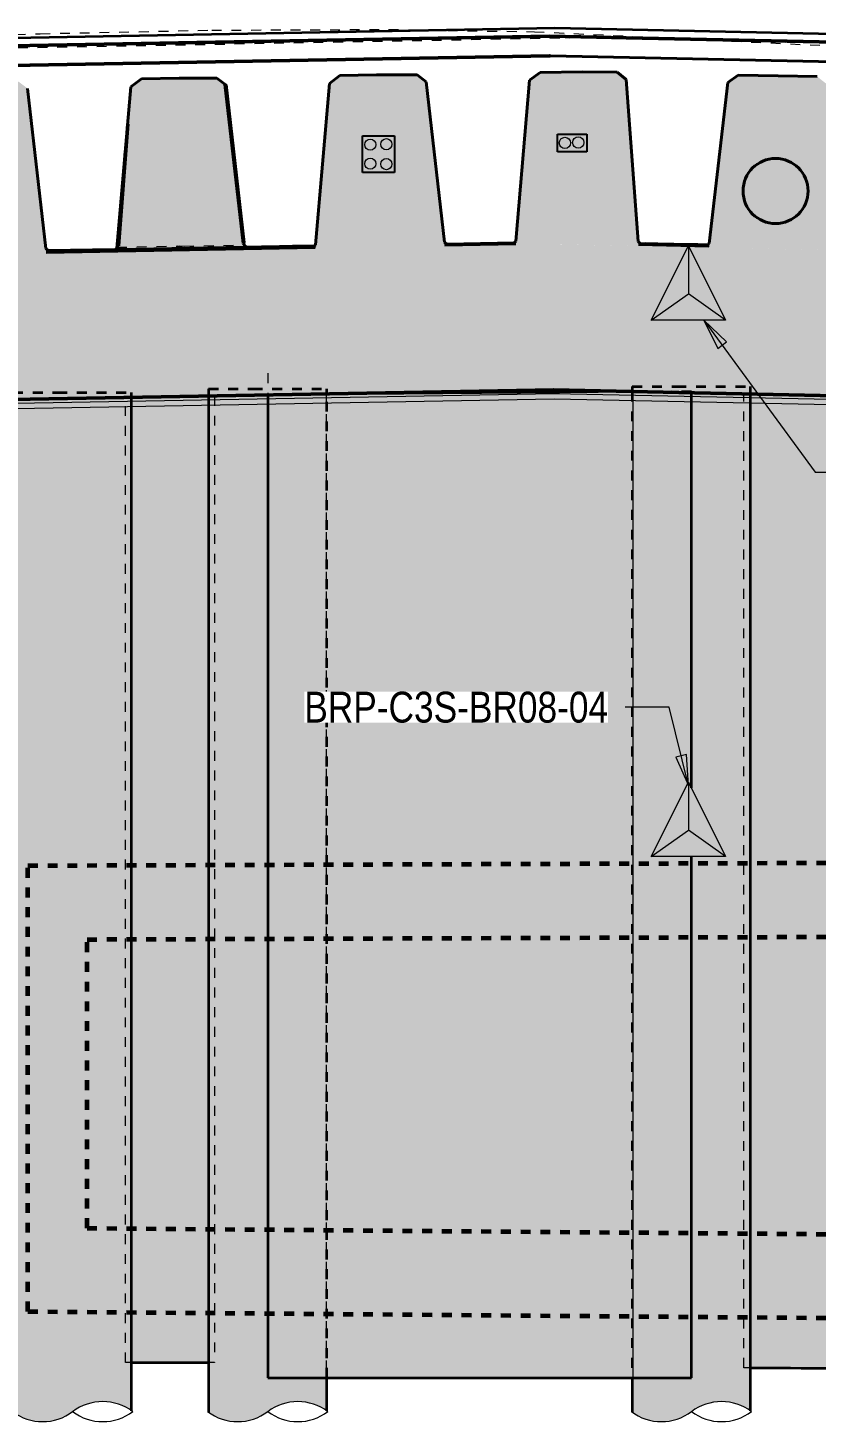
# Model space of a CAD drawing. Header units: metres. Extents: x -1147 to -802, y 5 to 567.
# Drawn here: x -862.07 to -854.07, y 7.75 to 21.92 of the extents above; entities that cross this region are included whole.
import ezdxf

# ---------------------------------------------------------------- set-up
doc = ezdxf.new("R2010")
doc.units = ezdxf.units.M
doc.linetypes.add('JacobsCenter', pattern=[0.015, 0.009, -0.0015, 0.003, -0.0015])
doc.linetypes.add('JacobsDash', pattern=[0.0045, 0.003, -0.0015])
for name, color, linetype, lineweight in [('A-DETL', 7, 'Continuous', 13), ('A-DETL-GENF', 7, 'Continuous', 9), ('A-FLOR', 7, 'Continuous', 50), ('A-FLOR-HDLN', 7, 'JacobsDash', 15), ('A-FLOR-PATT', 7, 'Continuous', 40), ('A-GENM', 7, 'Continuous', 35), ('A-GENM-HDLN', 7, 'JacobsDash', 15), ('G-ANNO-TEXT', 7, 'Continuous', 9), ('S-BEAM', 7, 'Continuous', 50), ('S-BEAM-HDLN', 7, 'JacobsDash', 15), ('S-FNDN', 7, 'Continuous', 50), ('S-FNDN-HDLN', 7, 'JacobsDash', 15)]:
    doc.layers.add(name, color=color, linetype=linetype, lineweight=lineweight)
doc.styles.add('Arial Narrow_1', font='ARIALN.TTF', dxfattribs={"height": 0.3125})

# ---------------------------------------------------------------- blocks, each defined once
blk = doc.blocks.new('Structural Framing 4 - Structural Framing 4-5365932-DRG-2873010 - SECTION 2')
at = {"layer": 'S-BEAM'}
for p, q in [((1123.221, 19.744), (1123.039, 21.345)), ((1122.044, 20.947), (1121.95, 19.712)), ((1121.216, 19.647), (1123.947, 19.697)), ((1121.95, 19.712), (1121.936, 19.698)), ((1123.224, 19.741), (1123.221, 19.744)), ((1125.26, 19.721), (1125.981, 19.734)), ((1127.227, 19.729), (1127.942, 19.713))]:
    blk.add_line(p, q, dxfattribs=at)
blk = doc.blocks.new('01_SFO_FRP_Pile_CastInPlace_CS_BR08 - CAST-IN-PLACE PILE - 1200-8661059-DRG-2873010 - SECTION 2')
at = {"layer": 'S-FNDN', "linetype": 'JacobsDash', "lineweight": 35, "true_color": 0xc0c0c0}
for points in [[(1121.144, 7.787), (1121.216, 7.787), (1121.288, 7.797), (1121.328, 7.809), (1121.328, 18.16), (1120.881, 18.151), (1120.881, 7.883), (1120.942, 7.845), (1121.002, 7.818), (1121.074, 7.797), (1121.14, 7.787)], [(1121.328, 7.809), (1121.358, 7.818), (1121.424, 7.848), (1121.546, 7.927), (1121.612, 7.957), (1121.682, 7.978), (1121.754, 7.988), (1121.826, 7.988), (1121.898, 7.978), (1121.973, 7.955), (1122.035, 7.926), (1122.081, 7.897), (1122.081, 18.174), (1121.328, 18.16), (1121.328, 7.818)]]:
    blk.add_hatch(color=9, dxfattribs=at).paths.add_polyline_path(points)
at = {"layer": 'S-FNDN', "lineweight": 35}
for p, q in [((1120.881, 18.152), (1120.881, 7.883)), ((1122.081, 7.896), (1122.081, 18.174))]:
    blk.add_line(p, q, dxfattribs=at)
at = {"layer": 'S-FNDN-HDLN', "lineweight": 35}
for p, q in [((1120.881, 18.225), (1120.881, 18.152)), ((1120.881, 18.225), (1121.328, 18.225)), ((1121.328, 18.225), (1122.081, 18.225)), ((1122.081, 18.174), (1122.081, 18.225))]:
    blk.add_line(p, q, dxfattribs=at)
blk = doc.blocks.new('01_SFO_FRP_Pile_CastInPlace_CS_BR08 - CAST-IN-PLACE PILE - 1200-8661047-DRG-2873010 - SECTION 2')
at = {"layer": 'S-FNDN', "linetype": 'JacobsDash', "lineweight": 35, "true_color": 0xc0c0c0}
blk.add_hatch(color=9, dxfattribs=at).paths.add_polyline_path([(1123.123, 7.787), (1123.197, 7.787), (1123.268, 7.797), (1123.311, 7.81), (1123.311, 18.196), (1122.864, 18.188), (1122.864, 7.881), (1122.916, 7.848), (1122.982, 7.818), (1123.057, 7.796), (1123.084, 7.792)])
h = blk.add_hatch(color=9, dxfattribs=at)
h.paths.add_polyline_path([(1123.311, 7.81), (1123.338, 7.818), (1123.404, 7.848), (1123.528, 7.928), (1123.592, 7.957), (1123.661, 7.978), (1123.733, 7.988), (1123.806, 7.988), (1123.878, 7.978), (1123.956, 7.954), (1124.017, 7.925), (1124.064, 7.894), (1124.064, 8.231), (1123.464, 8.231), (1123.464, 18.199), (1123.311, 18.196), (1123.311, 7.818)])
h.paths.add_polyline_path([(1123.656, 18.203), (1124.064, 18.206), (1124.064, 18.21), (1123.728, 18.204)])
at = {"layer": 'S-FNDN', "lineweight": 35}
for p, q in [((1122.864, 18.188), (1122.864, 7.881)), ((1124.064, 18.206), (1124.064, 18.21)), ((1124.064, 7.894), (1124.064, 8.231))]:
    blk.add_line(p, q, dxfattribs=at)
at = {"layer": 'S-FNDN-HDLN', "lineweight": 35}
for p, q in [((1122.864, 18.261), (1122.864, 18.188)), ((1122.864, 18.261), (1123.311, 18.261)), ((1123.311, 18.261), (1124.064, 18.261)), ((1124.064, 18.21), (1124.064, 18.261)), ((1124.064, 8.231), (1124.064, 18.206))]:
    blk.add_line(p, q, dxfattribs=at)
blk = doc.blocks.new('01_SFO_FRP_Pile_CastInPlace_CS_BR08 - CAST-IN-PLACE PILE - 1200-8661025-DRG-2873010 - SECTION 2')
at = {"layer": 'S-FNDN', "linetype": 'JacobsDash', "lineweight": 35, "true_color": 0xc0c0c0}
h = blk.add_hatch(color=9, dxfattribs=at)
h.paths.add_polyline_path([(1127.423, 7.787), (1127.497, 7.787), (1127.576, 7.799), (1127.611, 7.81), (1127.611, 8.231), (1127.164, 8.231), (1127.164, 7.881), (1127.215, 7.848), (1127.281, 7.818), (1127.357, 7.796), (1127.384, 7.792)])
h.paths.add_polyline_path([(1127.164, 18.233), (1127.173, 18.235), (1127.164, 18.235)])
blk.add_hatch(color=9, dxfattribs=at).paths.add_polyline_path([(1127.611, 7.81), (1127.637, 7.818), (1127.703, 7.848), (1127.828, 7.928), (1127.891, 7.957), (1127.961, 7.978), (1128.033, 7.988), (1128.106, 7.988), (1128.178, 7.978), (1128.256, 7.954), (1128.316, 7.925), (1128.364, 7.894), (1128.364, 18.209), (1127.764, 18.222), (1127.764, 14.213), (1128.111, 13.519), (1127.764, 13.519), (1127.764, 8.231), (1127.611, 8.231), (1127.611, 7.818)])
at = {"layer": 'S-FNDN', "lineweight": 35}
for p, q in [((1127.164, 18.235), (1127.164, 18.233)), ((1128.364, 7.894), (1128.364, 18.209)), ((1127.164, 8.231), (1127.164, 7.881))]:
    blk.add_line(p, q, dxfattribs=at)
at = {"layer": 'S-FNDN-HDLN', "lineweight": 35}
for p, q in [((1127.164, 18.285), (1127.164, 18.235)), ((1127.164, 18.285), (1127.611, 18.285)), ((1127.611, 18.285), (1128.364, 18.285)), ((1128.364, 18.209), (1128.364, 18.285)), ((1127.164, 18.233), (1127.164, 8.231))]:
    blk.add_line(p, q, dxfattribs=at)
blk = doc.blocks.new('06_SFR_GCT_Girder_SuperT_BR08Edge_CS - Super T - 1815-6270390-DRG-2873010 - SECTION 2')
at = {"layer": 'S-BEAM-HDLN', "color": 8, "lineweight": 18, "true_color": 0x808080}
for p in [(1121.936, 19.698), (1122.551, 19.713)]:
    blk.add_line(p, (1122.595, 19.71), dxfattribs=at)
blk = doc.blocks.new('06_SFR_GCT_Girder_SuperT_BR08Edge_CS - Super T - 1815-6270051-DRG-2873010 - SECTION 2')
at = {"layer": 'S-BEAM-HDLN', "color": 8, "lineweight": 18, "true_color": 0x808080}
for p, q in [((1122.571, 19.711), (1122.616, 19.709)), ((1122.616, 19.709), (1123.227, 19.72))]:
    blk.add_line(p, q, dxfattribs=at)
blk = doc.blocks.new('20_SFR_WSC_ShotcreteWall_Flat_Datum - FlatWall_PileSize_1200-6279977-DRG-2873010 - SECTION 2')
at = {"layer": 'A-GENM', "linetype": 'JacobsDash', "lineweight": 18, "true_color": 0x9ab29e}
blk.add_hatch(color=253, dxfattribs=at).paths.add_polyline_path([(1127.764, 8.231), (1127.764, 13.519), (1127.357, 13.519), (1127.734, 14.273), (1127.764, 14.213), (1127.764, 18.222), (1127.214, 18.234), (1123.656, 18.203), (1123.464, 18.199), (1123.464, 8.231), (1127.582, 8.231)])
at = {"layer": 'A-GENM', "color": 252, "true_color": 0x888888}
for p, q in [((1123.464, 18.199), (1123.464, 8.231)), ((1127.212, 18.234), (1123.661, 18.203)), ((1127.764, 14.213), (1127.764, 18.222)), ((1127.764, 8.231), (1127.764, 13.519)), ((1123.464, 8.231), (1127.764, 8.231))]:
    blk.add_line(p, q, dxfattribs=at)
at = {"layer": 'A-GENM-HDLN', "color": 252, "lineweight": 18, "true_color": 0x888888}
for p, q in [((1123.651, 18.203), (1123.464, 18.201)), ((1123.548, 18.202), (1123.464, 18.201)), ((1123.464, 18.201), (1123.464, 18.199)), ((1124.056, 18.206), (1124.056, 8.231)), ((1127.172, 8.231), (1127.172, 18.233)), ((1127.764, 18.238), (1127.215, 18.234)), ((1127.764, 18.238), (1127.68, 18.238)), ((1127.764, 18.222), (1127.764, 18.238))]:
    blk.add_line(p, q, dxfattribs=at)
blk = doc.blocks.new('20_SFR_WSC_ShotcreteWall_ArchFlatBack_Datum - ArchWall_PileSize_1200-8658145-DRG-2873010 - SECTION 2')
at = {"layer": 'A-GENM', "linetype": 'JacobsDash', "lineweight": 18, "true_color": 0x9ab29e}
blk.add_hatch(color=253, dxfattribs=at).paths.add_polyline_path([(1129.188, 8.327), (1129.188, 18.191), (1128.364, 18.209), (1128.364, 8.332), (1129.089, 8.328)])
at = {"layer": 'A-GENM', "color": 252, "true_color": 0x888888, "flags": 128}
for points in [[(1129.188, 18.191), (1129.089, 18.193), (1128.985, 18.195), (1128.879, 18.197), (1128.771, 18.2), (1128.664, 18.202), (1128.557, 18.204), (1128.454, 18.207), (1128.363, 18.209)], [(1128.363, 8.332), (1128.454, 8.332), (1128.557, 8.331), (1128.664, 8.33), (1128.771, 8.33), (1128.879, 8.329), (1128.985, 8.329), (1129.089, 8.328), (1129.188, 8.327)]]:
    blk.add_lwpolyline(points, dxfattribs=at)
at = {"layer": 'A-GENM-HDLN', "color": 252, "lineweight": 18, "true_color": 0x888888}
for p, q in [((1128.295, 8.332), (1128.295, 18.21)), ((1128.363, 18.209), (1128.353, 18.209)), ((1128.353, 18.209), (1128.353, 8.332)), ((1129.189, 18.191), (1129.188, 18.191)), ((1129.189, 8.327), (1129.189, 18.191)), ((1129.248, 18.189), (1129.248, 8.327)), ((1128.353, 8.332), (1128.363, 8.332)), ((1129.188, 8.327), (1129.189, 8.327))]:
    blk.add_line(p, q, dxfattribs=at)
at = {"layer": 'A-GENM-HDLN', "color": 252, "lineweight": 18, "true_color": 0x888888, "flags": 128}
for points in [[(1128.295, 18.21), (1128.323, 18.21), (1128.343, 18.209), (1128.353, 18.209)], [(1129.189, 18.191), (1129.2, 18.19), (1129.22, 18.19), (1129.248, 18.189)], [(1128.353, 8.332), (1128.343, 8.332), (1128.323, 8.332), (1128.295, 8.332)], [(1129.248, 8.327), (1129.22, 8.327), (1129.2, 8.327), (1129.189, 8.327)]]:
    blk.add_lwpolyline(points, dxfattribs=at)
blk = doc.blocks.new('20_SFR_WSC_ShotcreteWall_ArchFlatBack_Datum - ArchWall_PileSize_1200-6845786-DRG-2873010 - SECTION 2')
at = {"layer": 'A-GENM', "linetype": 'JacobsDash', "lineweight": 18, "true_color": 0x9ab29e}
blk.add_hatch(color=253, dxfattribs=at).paths.add_polyline_path([(1122.473, 8.386), (1122.864, 8.386), (1122.864, 18.188), (1122.081, 18.174), (1122.081, 8.386), (1122.372, 8.386)])
at = {"layer": 'A-GENM', "color": 252, "true_color": 0x888888}
blk.add_line((1122.081, 8.386), (1122.864, 8.386), dxfattribs=at)
at = {"layer": 'A-GENM', "color": 252, "true_color": 0x888888, "flags": 128}
blk.add_lwpolyline([(1122.864, 18.188), (1122.771, 18.186), (1122.673, 18.184), (1122.574, 18.182), (1122.473, 18.181), (1122.372, 18.179), (1122.272, 18.177), (1122.174, 18.175), (1122.081, 18.174)], dxfattribs=at)
at = {"layer": 'A-GENM-HDLN', "color": 252, "lineweight": 18, "true_color": 0x888888}
for p, q in [((1122.02, 8.386), (1122.02, 18.173)), ((1122.081, 18.174), (1122.079, 18.174)), ((1122.079, 18.174), (1122.079, 8.386)), ((1122.866, 18.188), (1122.864, 18.188)), ((1122.866, 8.386), (1122.866, 18.188)), ((1122.925, 18.189), (1122.925, 8.386)), ((1122.079, 8.386), (1122.02, 8.386)), ((1122.079, 8.386), (1122.081, 8.386)), ((1122.864, 8.386), (1122.866, 8.386)), ((1122.925, 8.386), (1122.866, 8.386))]:
    blk.add_line(p, q, dxfattribs=at)
at = {"layer": 'A-GENM-HDLN', "color": 252, "lineweight": 18, "true_color": 0x888888, "flags": 128}
for points in [[(1122.02, 18.173), (1122.049, 18.173), (1122.068, 18.174), (1122.079, 18.174)], [(1122.866, 18.188), (1122.877, 18.188), (1122.897, 18.188), (1122.925, 18.189)]]:
    blk.add_lwpolyline(points, dxfattribs=at)
blk = doc.blocks.new('05_SFO_BPE_Twin_Pedestal_Sq125_CS_BR13-1 - 525 Wide Pedestal _125L x 125W x20H_-5992202-DRG-2873010 - SECTION 2')
at = {"layer": 'S-FNDN'}
for p, q in [((1121.28, 19.664), (1121.28, 19.659)), ((1121.28, 19.659), (1121.407, 19.661)), ((1121.407, 19.661), (1121.407, 19.666)), ((1121.686, 19.671), (1121.686, 19.667)), ((1121.686, 19.667), (1121.813, 19.669)), ((1121.813, 19.669), (1121.813, 19.673))]:
    blk.add_line(p, q, dxfattribs=at)
at = {"layer": 'S-FNDN-HDLN', "lineweight": 35}
for p, q in [((1121.301, 19.66), (1121.301, 19.664)), ((1121.424, 19.662), (1121.407, 19.661)), ((1121.424, 19.662), (1121.424, 19.666)), ((1121.545, 19.664), (1121.552, 19.664)), ((1121.555, 19.664), (1121.552, 19.664)), ((1121.565, 19.664), (1121.555, 19.664)), ((1121.707, 19.667), (1121.707, 19.671)), ((1121.83, 19.669), (1121.813, 19.669)), ((1121.83, 19.669), (1121.83, 19.673))]:
    blk.add_line(p, q, dxfattribs=at)
blk = doc.blocks.new('05_SFO_BPE_Twin_Pedestal_Sq125_CS_BR13-1 - 525 Wide Pedestal _125L x 125W x20H_-V29-DRG-2873010 - SECTION 2')
at = {"layer": 'S-FNDN'}
for p, q in [((1123.309, 19.699), (1123.31, 19.696)), ((1123.31, 19.696), (1123.436, 19.699)), ((1123.436, 19.699), (1123.436, 19.701)), ((1123.715, 19.706), (1123.715, 19.704)), ((1123.715, 19.704), (1123.842, 19.706)), ((1123.842, 19.706), (1123.842, 19.708))]:
    blk.add_line(p, q, dxfattribs=at)
at = {"layer": 'S-FNDN-HDLN', "lineweight": 35}
for p, q in [((1123.331, 19.699), (1123.331, 19.697)), ((1123.454, 19.699), (1123.436, 19.699)), ((1123.454, 19.699), (1123.454, 19.701)), ((1123.575, 19.701), (1123.582, 19.701)), ((1123.585, 19.701), (1123.582, 19.701)), ((1123.594, 19.702), (1123.585, 19.701)), ((1123.736, 19.706), (1123.736, 19.704)), ((1123.86, 19.706), (1123.842, 19.706)), ((1123.86, 19.706), (1123.86, 19.708))]:
    blk.add_line(p, q, dxfattribs=at)
blk = doc.blocks.new('05_SFO_BPE_Twin_Pedestal_Sq125_CS_BR13-1 - 525 Wide Pedestal _125L x 125W x20H_-V31-DRG-2873010 - SECTION 2')
at = {"layer": 'S-FNDN'}
for p, q in [((1127.297, 19.735), (1127.297, 19.732)), ((1127.297, 19.732), (1127.424, 19.73)), ((1127.424, 19.73), (1127.424, 19.732)), ((1127.703, 19.726), (1127.703, 19.723)), ((1127.703, 19.723), (1127.83, 19.721)), ((1127.83, 19.721), (1127.83, 19.724))]:
    blk.add_line(p, q, dxfattribs=at)
at = {"layer": 'S-FNDN-HDLN', "lineweight": 35}
for p, q in [((1127.318, 19.735), (1127.318, 19.732)), ((1127.442, 19.729), (1127.442, 19.732)), ((1127.724, 19.726), (1127.724, 19.723)), ((1127.847, 19.72), (1127.847, 19.723))]:
    blk.add_line(p, q, dxfattribs=at)
blk = doc.blocks.new('CS_DET_Pile-Column_BreakLine - CS_Tubular BreakLine-V41-DRG-2873010 - SECTION 2')
at = {"layer": 'A-DETL-GENF', "lineweight": 18}
for centre, start, end in [((1117.826, 7.483), 52.9573, 127.0427), ((1117.216, 8.292), 232.9573, 307.0427), ((1117.826, 8.292), 232.9573, 307.0427)]:
    blk.add_arc(centre, 0.506, start, end, dxfattribs=at)

msp = doc.modelspace()

# ---------------------------------------------------------------- hatches: boundary and pattern name
at = {"layer": 'A-DETL-GENF', "true_color": 0xc0c0c0}
for points in [[(-861.1638, 19.6716), (-859.8677, 19.6953), (-859.8725, 19.7377), (-859.8779, 19.7376), (-859.8787, 19.7441), (-859.8762, 19.7441), (-859.8798, 19.7534), (-860.0662, 21.3517), (-860.1478, 21.4132), (-860.5441, 21.4129), (-860.9146, 21.4045), (-861.0209, 21.3243), (-861.0632, 20.8194), (-861.1474, 19.7113), (-861.1615, 19.6981), (-861.1635, 19.675)], [(-859.1509, 19.6836), (-857.8353, 19.7066), (-858.0244, 21.3746), (-858.1197, 21.4449), (-858.5595, 21.4449), (-858.8997, 21.4391), (-859.0061, 21.3589), (-859.1496, 19.6977)], [(-855.8689, 19.7096), (-855.9963, 21.4005), (-856.0873, 21.4717), (-856.4524, 21.4779), (-856.8713, 21.4695), (-856.976, 21.3906), (-857.1172, 19.72), (-856.7213, 19.7269), (-855.8724, 19.7097)], [(-853.8391, 19.667), (-853.9655, 21.3567), (-854.0575, 21.4287), (-854.86, 21.4437), (-854.9634, 21.3687), (-855.1577, 19.6939), (-853.8426, 19.6671)], [(-863.1906, 19.6094), (-861.8794, 19.6324), (-862.0694, 21.3082), (-862.1627, 21.3786), (-862.5673, 21.3786), (-862.5673, 21.3736), (-862.9392, 21.3672), (-863.0456, 21.2871), (-863.1892, 19.6259)]]:
    msp.add_hatch(color=9, dxfattribs=at).paths.add_polyline_path(points)
at = {"layer": 'A-DETL-GENF', "true_color": 0xffffff}
for points in [[(-855.1577, 18.9585), (-854.986, 18.9585), (-855.3633, 19.7131), (-855.7405, 18.9585), (-855.5156, 18.9585)], [(-854.986, 13.5185), (-855.3633, 14.2731), (-855.7405, 13.5185), (-854.995, 13.5185)]]:
    msp.add_hatch(color=7, dxfattribs=at).paths.add_polyline_path(points)
at = {"layer": 'A-FLOR-PATT', "true_color": 0xc0c0c0}
msp.add_hatch(color=9, dxfattribs=at).paths.add_polyline_path([(-864.5116, 21.4951), (-860.1478, 21.576), (-858.9824, 21.5992), (-864.5007, 21.4986)])
at = {"layer": 'G-ANNO-TEXT'}
for points in [[(-855.2065, 18.9566), (-855.0663, 18.672), (-854.9774, 18.7371)], [(-855.3625, 14.2366), (-855.3842, 14.5531), (-855.4912, 14.5266)]]:
    msp.add_hatch(color=256, dxfattribs=at).paths.add_polyline_path(points)
at = {"layer": 'S-BEAM', "true_color": 0xc0c0c0}
h = msp.add_hatch(color=9, dxfattribs=at)
h.paths.add_polyline_path([(-869.9769, 19.5377), (-869.2811, 19.5514), (-869.2689, 19.5647), (-869.2699, 19.5647), (-869.2841, 19.5514), (-869.9788, 19.5394)])
h.paths.add_polyline_path([(-867.9454, 19.5702), (-867.2793, 19.5837), (-867.2796, 19.5856), (-867.9496, 19.574)])
h.paths.add_polyline_path([(-870.7447, 19.5823), (-870.7377, 21.2558), (-870.7182, 21.2558), (-870.7182, 21.2723), (-870.7196, 21.3425), (-870.7308, 21.3425), (-870.7308, 21.3814), (-870.7446, 21.3811), (-870.7447, 19.5948)])
h.paths.add_polyline_path([(-865.9256, 19.6065), (-865.7495, 19.6103), (-865.9291, 19.6096)])
h.paths.add_polyline_path([(-861.1615, 19.6981), (-861.1466, 19.712), (-861.0646, 20.8192), (-861.0875, 20.5374), (-861.1501, 19.7113), (-861.1613, 19.7008)])
for points in [[(-859.8779, 19.7376), (-859.8725, 19.7377), (-860.0545, 21.3429), (-860.0662, 21.3517), (-859.8794, 19.7524), (-859.8762, 19.7441), (-859.8787, 19.7441)], [(-861.1501, 19.7113), (-861.089, 20.5374), (-861.1596, 19.712)], [(-861.1613, 19.7008), (-861.1501, 19.7113), (-861.1604, 19.7113), (-861.1612, 19.702)]]:
    msp.add_hatch(color=9, dxfattribs=at).paths.add_polyline_path(points)
h = msp.add_hatch(color=9, dxfattribs=at)
h.paths.add_polyline_path([(-870.7437, 17.9967), (-856.7316, 18.2522), (-856.7316, 19.7268), (-857.1172, 19.72), (-857.115, 19.7455), (-857.1278, 19.7452), (-857.1323, 19.7411), (-857.8163, 19.7294), (-857.8199, 19.7326), (-857.8382, 19.7323), (-857.8353, 19.7066), (-859.1509, 19.6836), (-859.1487, 19.7084), (-861.8823, 19.6585), (-861.8794, 19.6324), (-863.1906, 19.6094), (-863.1884, 19.6347), (-863.8982, 19.6218), (-863.895, 19.5933), (-864.8389, 19.5768), (-865.2501, 19.5768), (-865.2481, 19.5971), (-865.9551, 19.5843), (-865.9548, 19.5808), (-866.1436, 19.5808), (-870.7446, 19.4969), (-870.7441, 18.7299)])
h.paths.add_polyline_path([(-870.0762, 18.7491), (-870.7095, 18.7491), (-870.3322, 19.5037), (-869.955, 18.7491)])
h = msp.add_hatch(color=9, dxfattribs=at)
h.paths.add_polyline_path([(-839.9797, 17.8896), (-839.9797, 19.3899), (-840.4484, 19.4001), (-840.0712, 18.6455), (-840.8257, 18.6455), (-840.4492, 19.4001), (-845.7017, 19.5137), (-845.7006, 19.5024), (-845.8904, 19.5024), (-847.028, 19.5255), (-847.026, 19.5424), (-847.7413, 19.5579), (-847.7398, 19.5378), (-849.0583, 19.5646), (-849.0558, 19.5863), (-849.7712, 19.6018), (-849.7696, 19.5816), (-851.088, 19.6084), (-851.0855, 19.6302), (-851.801, 19.6457), (-851.7995, 19.6256), (-853.1276, 19.6526), (-853.1251, 19.6744), (-853.8408, 19.6898), (-853.8391, 19.667), (-855.1577, 19.6939), (-855.1548, 19.7183), (-855.8708, 19.7338), (-855.8689, 19.7096), (-856.7315, 19.7268), (-856.7316, 18.252), (-840.0712, 17.8915)])
h.paths.add_polyline_path([(-855.5156, 18.9585), (-855.7405, 18.9585), (-855.3633, 19.7131), (-854.986, 18.9585)])

# ---------------------------------------------------------------- linework, layer by layer
at = {"layer": 'A-DETL', "lineweight": 35}
for p, q in [((-864.8453, 21.7735), (-856.7195, 21.9219)), ((-856.7195, 21.9219), (-846.1121, 21.6998))]:
    msp.add_line(p, q, dxfattribs=at)
at = {"layer": 'A-DETL', "color": 8, "linetype": 'JacobsDash', "lineweight": 18, "true_color": 0x808080}
for p, q in [((-863.7896, 21.8146), (-861.9402, 21.8631)), ((-861.9402, 21.8631), (-860.2006, 21.8993)), ((-860.2006, 21.8993), (-858.4056, 21.9061)), ((-858.4056, 21.9061), (-856.9258, 21.8836)), ((-856.9258, 21.8836), (-852.6706, 21.6812))]:
    msp.add_line(p, q, dxfattribs=at)
at = {"layer": 'A-DETL', "lineweight": 40}
for p, q in [((-856.7642, 21.6394), (-864.8376, 21.488)), ((-846.1139, 21.4136), (-856.7642, 21.6394)), ((-861.0209, 21.3243), (-860.9146, 21.4045)), ((-860.9146, 21.4045), (-860.5311, 21.4132)), ((-860.5311, 21.4132), (-860.1478, 21.4132)), ((-860.1478, 21.4132), (-860.0545, 21.3429)), ((-859.0061, 21.3589), (-858.8997, 21.4391)), ((-858.8997, 21.4391), (-858.5276, 21.4454)), ((-858.5276, 21.4454), (-858.1177, 21.4449)), ((-858.1177, 21.4449), (-858.0244, 21.3746)), ((-856.976, 21.3906), (-856.8696, 21.4708)), ((-856.8696, 21.4708), (-856.4397, 21.4781)), ((-856.4397, 21.4781), (-856.0873, 21.4717)), ((-856.0873, 21.4717), (-855.9953, 21.3997)), ((-855.9953, 21.3997), (-855.8724, 19.7559)), ((-854.9634, 21.3687), (-854.86, 21.4437)), ((-854.86, 21.4437), (-854.4526, 21.4359)), ((-854.4526, 21.4359), (-854.0575, 21.4287)), ((-862.0694, 21.3082), (-861.8852, 19.6839)), ((-861.1623, 19.6887), (-861.0209, 21.3243)), ((-860.0545, 21.3429), (-859.8703, 19.7185)), ((-859.1474, 19.7233), (-859.0061, 21.3589)), ((-858.0244, 21.3746), (-857.8402, 19.7502)), ((-857.1139, 19.7582), (-856.976, 21.3906)), ((-855.1528, 19.7359), (-854.9634, 21.3687)), ((-859.8703, 19.7185), (-859.8464, 19.6977)), ((-859.8464, 19.6977), (-859.1624, 19.7094)), ((-859.1624, 19.7094), (-859.1474, 19.7233)), ((-857.8402, 19.7502), (-857.8163, 19.7294)), ((-857.8163, 19.7294), (-857.1323, 19.7411)), ((-857.1323, 19.7411), (-857.1139, 19.7582)), ((-855.8724, 19.7559), (-855.8526, 19.7362)), ((-855.8526, 19.7362), (-855.1686, 19.7216)), ((-855.1686, 19.7216), (-855.1528, 19.7359)), ((-861.8852, 19.6839), (-861.8613, 19.6631)), ((-861.8613, 19.6631), (-861.1772, 19.6748)), ((-861.1772, 19.6748), (-861.1623, 19.6887))]:
    msp.add_line(p, q, dxfattribs=at)
at = {"layer": 'A-DETL', "lineweight": 25}
for p, q in [((-856.6933, 20.8451), (-856.395, 20.8451)), ((-856.6933, 20.667), (-856.6933, 20.8451)), ((-856.395, 20.8451), (-856.395, 20.667)), ((-858.6699, 20.8292), (-858.3449, 20.8292)), ((-858.6699, 20.4542), (-858.6699, 20.8292)), ((-858.3449, 20.8292), (-858.3449, 20.4542)), ((-856.395, 20.667), (-856.6933, 20.667)), ((-858.3449, 20.4542), (-858.6699, 20.4542))]:
    msp.add_line(p, q, dxfattribs=at)
at = {"layer": 'A-DETL', "color": 6, "lineweight": 18, "true_color": 0xff00ff}
for p, q in [((-855.7405, 18.9585), (-855.3633, 19.7131)), ((-855.3633, 19.7131), (-854.986, 18.9585)), ((-855.3633, 19.7131), (-855.3633, 19.2257)), ((-855.7405, 18.9585), (-855.3633, 19.2257)), ((-854.986, 18.9585), (-855.3633, 19.2257)), ((-854.986, 18.9585), (-855.7405, 18.9585)), ((-855.7405, 13.5185), (-855.3633, 14.2731)), ((-855.3633, 14.2731), (-854.986, 13.5185)), ((-855.3633, 14.2731), (-855.3633, 13.7857)), ((-855.7405, 13.5185), (-855.3633, 13.7857)), ((-854.986, 13.5185), (-855.3633, 13.7857)), ((-854.986, 13.5185), (-855.7405, 13.5185))]:
    msp.add_line(p, q, dxfattribs=at)
at = {"layer": 'A-DETL', "linetype": 'JacobsCenter'}
msp.add_line((-859.633, 18.4206), (-859.633, 14.1135), dxfattribs=at)
at = {"layer": 'A-DETL', "lineweight": 18}
for p, q in [((-856.725, 18.2112), (-864.8114, 18.0635)), ((-864.8109, 18.0135), (-856.725, 18.1612)), ((-846.1239, 17.9864), (-856.725, 18.2112)), ((-856.725, 18.1612), (-846.1244, 17.9364))]:
    msp.add_line(p, q, dxfattribs=at)
at = {"layer": 'A-DETL', "color": 143, "linetype": 'JacobsDash', "lineweight": 60, "true_color": 0x78aac8}
for p, q in [((-862.0655, 13.4261), (-841.3648, 13.4981)), ((-862.0655, 8.9032), (-862.0655, 13.4261)), ((-861.4655, 12.6773), (-837.2351, 12.7616)), ((-861.4655, 9.7484), (-861.4655, 12.6773)), ((-861.4655, 9.7484), (-837.2351, 9.5542)), ((-862.0655, 8.9032), (-837.2351, 8.7042))]:
    msp.add_line(p, q, dxfattribs=at)
at = {"layer": 'A-DETL', "color": 32, "lineweight": 18, "true_color": 0xcc6600}
for centre in [(-858.5919, 20.7382), (-858.429, 20.742), (-856.617, 20.7561), (-856.482, 20.7599), (-858.5919, 20.5451), (-858.429, 20.5413)]:
    msp.add_circle(centre, 0.057, dxfattribs=at)
at = {"layer": 'A-DETL', "lineweight": 40}
msp.add_circle((-854.4794, 20.268), 0.33, dxfattribs=at)
at = {"layer": 'A-FLOR'}
for p, q in [((-856.7745, 21.8395), (-864.5007, 21.6986)), ((-856.2972, 21.8294), (-856.7745, 21.8395)), ((-855.9962, 21.8228), (-856.2972, 21.8294)), ((-846.0739, 21.6081), (-855.9962, 21.8228)), ((-864.5007, 21.4986), (-856.7745, 21.6395)), ((-856.7745, 21.6395), (-856.7678, 21.6394))]:
    msp.add_line(p, q, dxfattribs=at)
at = {"layer": 'A-FLOR', "lineweight": 18}
msp.add_line((-856.7706, 21.6393), (-856.7745, 21.6395), dxfattribs=at)
at = {"layer": 'A-FLOR-HDLN', "lineweight": 18}
for p, q in [((-864.5675, 21.677), (-856.4785, 21.8245)), ((-856.7728, 21.8394), (-856.4785, 21.8245)), ((-856.4785, 21.8245), (-856.2982, 21.8293)), ((-855.9989, 21.8228), (-856.4785, 21.8245)), ((-856.4777, 21.8245), (-846.0647, 21.5992))]:
    msp.add_line(p, q, dxfattribs=at)
at = {"layer": 'G-ANNO-TEXT'}
for p, q in [((-855.2065, 18.9566), (-855.0663, 18.672)), ((-854.9774, 18.7371), (-855.2065, 18.9566)), ((-855.2065, 18.9566), (-854.0791, 17.4177)), ((-855.0663, 18.672), (-854.9774, 18.7371)), ((-854.0791, 17.4177), (-853.1761, 17.4177)), ((-855.9976, 15.0329), (-856.0064, 15.0329)), ((-855.56, 15.0329), (-855.9976, 15.0329)), ((-855.3625, 14.2366), (-855.56, 15.0329)), ((-855.3842, 14.5531), (-855.4912, 14.5266)), ((-855.4912, 14.5266), (-855.3625, 14.2366)), ((-855.3625, 14.2366), (-855.3842, 14.5531))]:
    msp.add_line(p, q, dxfattribs=at)
at = {"layer": 'S-BEAM'}
for p, q in [((-860.0662, 21.3517), (-859.8779, 19.7376)), ((-861.1501, 19.7113), (-861.0773, 20.6725)), ((-859.1487, 19.7084), (-861.8823, 19.6585)), ((-861.1613, 19.7008), (-861.1501, 19.7113)), ((-861.1501, 19.7113), (-861.1603, 19.712)), ((-859.8779, 19.7376), (-859.8719, 19.7323)), ((-857.8199, 19.7326), (-857.8382, 19.7323)), ((-857.115, 19.7455), (-857.1278, 19.7452)), ((-855.1548, 19.7183), (-855.8708, 19.7338)), ((-870.7437, 17.9967), (-856.7306, 18.2522)), ((-856.7316, 18.252), (-839.9797, 17.8896))]:
    msp.add_line(p, q, dxfattribs=at)
at = {"layer": 'S-BEAM-HDLN', "color": 8, "lineweight": 18, "true_color": 0x808080}
for p, q in [((-856.7328, 21.6427), (-865.2186, 21.488)), ((-856.7328, 21.6388), (-856.7328, 21.6427)), ((-847.2534, 21.4377), (-856.7315, 21.6428)), ((-856.7315, 21.6428), (-856.7315, 21.6387)), ((-859.8724, 19.7372), (-859.8779, 19.7376))]:
    msp.add_line(p, q, dxfattribs=at)

# ---------------------------------------------------------------- block references
at = {"layer": 'A-DETL-GENF'}
for p in [(-1979.1332, 0), (-1977.1534, 0), (-1972.8537, 0)]:
    msp.add_blockref('CS_DET_Pile-Column_BreakLine - CS_Tubular BreakLine-V41-DRG-2873010 - SECTION 2', p, dxfattribs=at)
at = {"layer": 'A-GENM-HDLN', "color": 252, "lineweight": 18, "true_color": 0x888888}
for name in ['20_SFR_WSC_ShotcreteWall_ArchFlatBack_Datum - ArchWall_PileSize_1200-6845786-DRG-2873010 - SECTION 2', '20_SFR_WSC_ShotcreteWall_Flat_Datum - FlatWall_PileSize_1200-6279977-DRG-2873010 - SECTION 2', '20_SFR_WSC_ShotcreteWall_ArchFlatBack_Datum - ArchWall_PileSize_1200-8658145-DRG-2873010 - SECTION 2']:
    msp.add_blockref(name, (-1983.0971, 0), dxfattribs=at)
at = {"layer": 'S-BEAM'}
msp.add_blockref('Structural Framing 4 - Structural Framing 4-5365932-DRG-2873010 - SECTION 2', (-1983.0971, 0), dxfattribs=at)
at = {"layer": 'S-BEAM-HDLN', "color": 8, "lineweight": 18, "true_color": 0x808080}
for name in ['06_SFR_GCT_Girder_SuperT_BR08Edge_CS - Super T - 1815-6270390-DRG-2873010 - SECTION 2', '06_SFR_GCT_Girder_SuperT_BR08Edge_CS - Super T - 1815-6270051-DRG-2873010 - SECTION 2']:
    msp.add_blockref(name, (-1983.0971, 0), dxfattribs=at)
at = {"layer": 'S-FNDN-HDLN', "lineweight": 35}
for name in ['05_SFO_BPE_Twin_Pedestal_Sq125_CS_BR13-1 - 525 Wide Pedestal _125L x 125W x20H_-V29-DRG-2873010 - SECTION 2', '05_SFO_BPE_Twin_Pedestal_Sq125_CS_BR13-1 - 525 Wide Pedestal _125L x 125W x20H_-V31-DRG-2873010 - SECTION 2', '05_SFO_BPE_Twin_Pedestal_Sq125_CS_BR13-1 - 525 Wide Pedestal _125L x 125W x20H_-5992202-DRG-2873010 - SECTION 2', '01_SFO_FRP_Pile_CastInPlace_CS_BR08 - CAST-IN-PLACE PILE - 1200-8661025-DRG-2873010 - SECTION 2', '01_SFO_FRP_Pile_CastInPlace_CS_BR08 - CAST-IN-PLACE PILE - 1200-8661059-DRG-2873010 - SECTION 2', '01_SFO_FRP_Pile_CastInPlace_CS_BR08 - CAST-IN-PLACE PILE - 1200-8661047-DRG-2873010 - SECTION 2']:
    msp.add_blockref(name, (-1983.0971, 0), dxfattribs=at)

# ---------------------------------------------------------------- next in the draw order: texts
at = {"layer": 'G-ANNO-TEXT', "insert": (-859.2614, 15.1891), "char_height": 0.3125, "attachment_point": 1, "style": 'Arial Narrow_1', "bg_fill": 3, "box_fill_scale": 1, "bg_fill_color": 256, "bg_fill_true_color": 13158600, "bg_fill_transparency": 0}
msp.add_mtext('BRP-C3S-BR08-04', dxfattribs=at)

doc.saveas('drawing.dxf')
